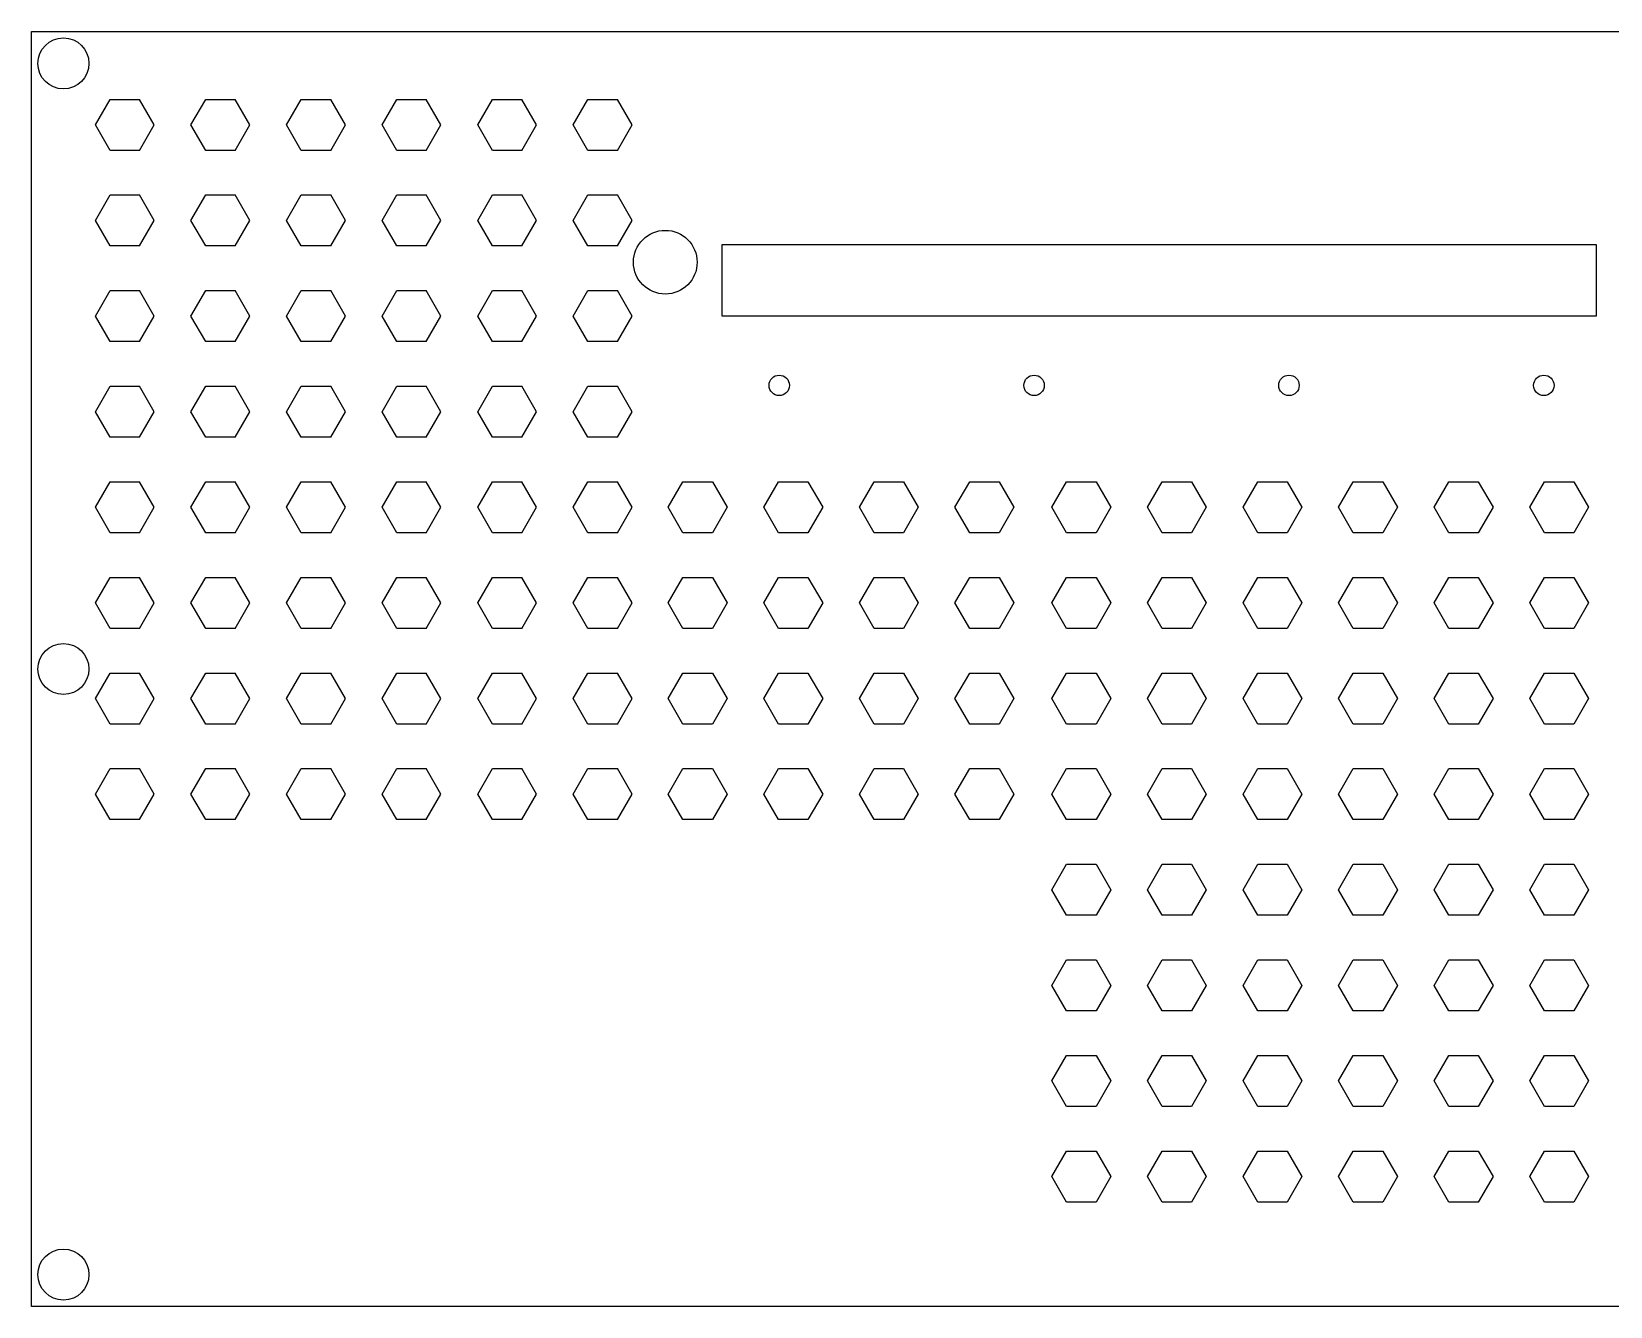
# Model space of a CAD drawing. Header units: millimetres. Extents: x -200 to 200, y -325 to -125.
# Drawn here: x -200 to 47.8, y -325 to -125 of the extents above; entities that cross this region are included whole.
import ezdxf

# ---------------------------------------------------------------- set-up
doc = ezdxf.new("R2010")
doc.units = ezdxf.units.MM
doc.layers.add('Shape2DView', color=7, linetype='CONTINUOUS')

msp = doc.modelspace()

# ---------------------------------------------------------------- linework, layer by layer
at = {"layer": 'Shape2DView'}
for p, q in [((-200, -325), (-200, -125)), ((-200, -125), (200, -125)), ((-189.984, -139.635), (-187.674, -135.635)), ((-187.674, -135.635), (-183.055, -135.635)), ((-180.745, -139.635), (-183.055, -135.635)), ((-174.984, -139.635), (-172.674, -135.635)), ((-172.674, -135.635), (-168.055, -135.635)), ((-165.745, -139.635), (-168.055, -135.635)), ((-159.984, -139.635), (-157.674, -135.635)), ((-157.674, -135.635), (-153.055, -135.635)), ((-150.745, -139.635), (-153.055, -135.635)), ((-144.984, -139.635), (-142.674, -135.635)), ((-142.674, -135.635), (-138.055, -135.635)), ((-135.745, -139.635), (-138.055, -135.635)), ((-129.984, -139.635), (-127.674, -135.635)), ((-127.674, -135.635), (-123.055, -135.635)), ((-120.745, -139.635), (-123.055, -135.635)), ((-114.984, -139.635), (-112.674, -135.635)), ((-112.674, -135.635), (-108.055, -135.635)), ((-105.745, -139.635), (-108.055, -135.635)), ((-187.674, -143.635), (-189.984, -139.635)), ((-183.055, -143.635), (-180.745, -139.635)), ((-172.674, -143.635), (-174.984, -139.635)), ((-168.055, -143.635), (-165.745, -139.635)), ((-157.674, -143.635), (-159.984, -139.635)), ((-153.055, -143.635), (-150.745, -139.635)), ((-142.674, -143.635), (-144.984, -139.635)), ((-138.055, -143.635), (-135.745, -139.635)), ((-127.674, -143.635), (-129.984, -139.635)), ((-123.055, -143.635), (-120.745, -139.635)), ((-112.674, -143.635), (-114.984, -139.635)), ((-108.055, -143.635), (-105.745, -139.635)), ((-183.055, -143.635), (-187.674, -143.635)), ((-168.055, -143.635), (-172.674, -143.635)), ((-153.055, -143.635), (-157.674, -143.635)), ((-138.055, -143.635), (-142.674, -143.635)), ((-123.055, -143.635), (-127.674, -143.635)), ((-108.055, -143.635), (-112.674, -143.635)), ((-189.984, -154.635), (-187.674, -150.635)), ((-187.674, -150.635), (-183.055, -150.635)), ((-180.745, -154.635), (-183.055, -150.635)), ((-174.984, -154.635), (-172.674, -150.635)), ((-172.674, -150.635), (-168.055, -150.635)), ((-165.745, -154.635), (-168.055, -150.635)), ((-159.984, -154.635), (-157.674, -150.635)), ((-157.674, -150.635), (-153.055, -150.635)), ((-150.745, -154.635), (-153.055, -150.635)), ((-144.984, -154.635), (-142.674, -150.635)), ((-142.674, -150.635), (-138.055, -150.635)), ((-135.745, -154.635), (-138.055, -150.635)), ((-129.984, -154.635), (-127.674, -150.635)), ((-127.674, -150.635), (-123.055, -150.635)), ((-120.745, -154.635), (-123.055, -150.635)), ((-114.984, -154.635), (-112.674, -150.635)), ((-112.674, -150.635), (-108.055, -150.635)), ((-105.745, -154.635), (-108.055, -150.635)), ((-187.674, -158.635), (-189.984, -154.635)), ((-183.055, -158.635), (-180.745, -154.635)), ((-172.674, -158.635), (-174.984, -154.635)), ((-168.055, -158.635), (-165.745, -154.635)), ((-157.674, -158.635), (-159.984, -154.635)), ((-153.055, -158.635), (-150.745, -154.635)), ((-142.674, -158.635), (-144.984, -154.635)), ((-138.055, -158.635), (-135.745, -154.635)), ((-127.674, -158.635), (-129.984, -154.635)), ((-123.055, -158.635), (-120.745, -154.635)), ((-112.674, -158.635), (-114.984, -154.635)), ((-108.055, -158.635), (-105.745, -154.635)), ((-91.622, -169.64), (-91.622, -158.428)), ((-91.622, -158.428), (45.541, -158.428)), ((45.541, -158.428), (45.541, -169.64)), ((-183.055, -158.635), (-187.674, -158.635)), ((-168.055, -158.635), (-172.674, -158.635)), ((-153.055, -158.635), (-157.674, -158.635)), ((-138.055, -158.635), (-142.674, -158.635)), ((-123.055, -158.635), (-127.674, -158.635)), ((-108.055, -158.635), (-112.674, -158.635)), ((-189.984, -169.635), (-187.674, -165.635)), ((-187.674, -165.635), (-183.055, -165.635)), ((-180.745, -169.635), (-183.055, -165.635)), ((-174.984, -169.635), (-172.674, -165.635)), ((-172.674, -165.635), (-168.055, -165.635)), ((-165.745, -169.635), (-168.055, -165.635)), ((-159.984, -169.635), (-157.674, -165.635)), ((-157.674, -165.635), (-153.055, -165.635)), ((-150.745, -169.635), (-153.055, -165.635)), ((-144.984, -169.635), (-142.674, -165.635)), ((-142.674, -165.635), (-138.055, -165.635)), ((-135.745, -169.635), (-138.055, -165.635)), ((-129.984, -169.635), (-127.674, -165.635)), ((-127.674, -165.635), (-123.055, -165.635)), ((-120.745, -169.635), (-123.055, -165.635)), ((-114.984, -169.635), (-112.674, -165.635)), ((-112.674, -165.635), (-108.055, -165.635)), ((-105.745, -169.635), (-108.055, -165.635)), ((-187.674, -173.635), (-189.984, -169.635)), ((-183.055, -173.635), (-180.745, -169.635)), ((-172.674, -173.635), (-174.984, -169.635)), ((-168.055, -173.635), (-165.745, -169.635)), ((-157.674, -173.635), (-159.984, -169.635)), ((-153.055, -173.635), (-150.745, -169.635)), ((-142.674, -173.635), (-144.984, -169.635)), ((-138.055, -173.635), (-135.745, -169.635)), ((-127.674, -173.635), (-129.984, -169.635)), ((-123.055, -173.635), (-120.745, -169.635)), ((-112.674, -173.635), (-114.984, -169.635)), ((-108.055, -173.635), (-105.745, -169.635)), ((45.541, -169.64), (-91.622, -169.64)), ((-183.055, -173.635), (-187.674, -173.635)), ((-168.055, -173.635), (-172.674, -173.635)), ((-153.055, -173.635), (-157.674, -173.635)), ((-138.055, -173.635), (-142.674, -173.635)), ((-123.055, -173.635), (-127.674, -173.635)), ((-108.055, -173.635), (-112.674, -173.635)), ((-189.984, -184.635), (-187.674, -180.635)), ((-187.674, -180.635), (-183.055, -180.635)), ((-180.745, -184.635), (-183.055, -180.635)), ((-174.984, -184.635), (-172.674, -180.635)), ((-172.674, -180.635), (-168.055, -180.635)), ((-165.745, -184.635), (-168.055, -180.635)), ((-159.984, -184.635), (-157.674, -180.635)), ((-157.674, -180.635), (-153.055, -180.635)), ((-150.745, -184.635), (-153.055, -180.635)), ((-144.984, -184.635), (-142.674, -180.635)), ((-142.674, -180.635), (-138.055, -180.635)), ((-135.745, -184.635), (-138.055, -180.635)), ((-129.984, -184.635), (-127.674, -180.635)), ((-127.674, -180.635), (-123.055, -180.635)), ((-120.745, -184.635), (-123.055, -180.635)), ((-114.984, -184.635), (-112.674, -180.635)), ((-112.674, -180.635), (-108.055, -180.635)), ((-105.745, -184.635), (-108.055, -180.635)), ((-187.674, -188.635), (-189.984, -184.635)), ((-183.055, -188.635), (-180.745, -184.635)), ((-172.674, -188.635), (-174.984, -184.635)), ((-168.055, -188.635), (-165.745, -184.635)), ((-157.674, -188.635), (-159.984, -184.635)), ((-153.055, -188.635), (-150.745, -184.635)), ((-142.674, -188.635), (-144.984, -184.635)), ((-138.055, -188.635), (-135.745, -184.635)), ((-127.674, -188.635), (-129.984, -184.635)), ((-123.055, -188.635), (-120.745, -184.635)), ((-112.674, -188.635), (-114.984, -184.635)), ((-108.055, -188.635), (-105.745, -184.635)), ((-183.055, -188.635), (-187.674, -188.635)), ((-168.055, -188.635), (-172.674, -188.635)), ((-153.055, -188.635), (-157.674, -188.635)), ((-138.055, -188.635), (-142.674, -188.635)), ((-123.055, -188.635), (-127.674, -188.635)), ((-108.055, -188.635), (-112.674, -188.635)), ((-189.984, -199.635), (-187.674, -195.635)), ((-187.674, -195.635), (-183.055, -195.635)), ((-180.745, -199.635), (-183.055, -195.635)), ((-174.984, -199.635), (-172.674, -195.635)), ((-172.674, -195.635), (-168.055, -195.635)), ((-165.745, -199.635), (-168.055, -195.635)), ((-159.984, -199.635), (-157.674, -195.635)), ((-157.674, -195.635), (-153.055, -195.635)), ((-150.745, -199.635), (-153.055, -195.635)), ((-144.984, -199.635), (-142.674, -195.635)), ((-142.674, -195.635), (-138.055, -195.635)), ((-135.745, -199.635), (-138.055, -195.635)), ((-129.984, -199.635), (-127.674, -195.635)), ((-127.674, -195.635), (-123.055, -195.635)), ((-120.745, -199.635), (-123.055, -195.635)), ((-114.984, -199.635), (-112.674, -195.635)), ((-112.674, -195.635), (-108.055, -195.635)), ((-105.745, -199.635), (-108.055, -195.635)), ((-100.074, -199.635), (-97.7642, -195.635)), ((-97.7642, -195.635), (-93.1452, -195.635)), ((-93.1452, -195.635), (-90.8354, -199.635)), ((-85.074, -199.635), (-82.7642, -195.635)), ((-82.7642, -195.635), (-78.1452, -195.635)), ((-78.1452, -195.635), (-75.8354, -199.635)), ((-70.074, -199.635), (-67.7642, -195.635)), ((-67.7642, -195.635), (-63.1452, -195.635)), ((-63.1452, -195.635), (-60.8354, -199.635)), ((-55.074, -199.635), (-52.7642, -195.635)), ((-52.7642, -195.635), (-48.1452, -195.635)), ((-48.1452, -195.635), (-45.8354, -199.635)), ((-39.8686, -199.635), (-37.5588, -195.635)), ((-37.5588, -195.635), (-32.9398, -195.635)), ((-32.9398, -195.635), (-30.63, -199.635)), ((-24.8686, -199.635), (-22.5588, -195.635)), ((-22.5588, -195.635), (-17.9398, -195.635)), ((-17.9398, -195.635), (-15.63, -199.635)), ((-9.8686, -199.635), (-7.5588, -195.635)), ((-7.5588, -195.635), (-2.9398, -195.635)), ((-2.9398, -195.635), (-0.63, -199.635)), ((5.1314, -199.635), (7.4412, -195.635)), ((7.4412, -195.635), (12.0602, -195.635)), ((12.0602, -195.635), (14.37, -199.635)), ((20.1314, -199.635), (22.4412, -195.635)), ((22.4412, -195.635), (27.0602, -195.635)), ((27.0602, -195.635), (29.37, -199.635)), ((35.1314, -199.635), (37.4412, -195.635)), ((37.4412, -195.635), (42.0602, -195.635)), ((42.0602, -195.635), (44.37, -199.635)), ((-187.674, -203.635), (-189.984, -199.635)), ((-183.055, -203.635), (-180.745, -199.635)), ((-172.674, -203.635), (-174.984, -199.635)), ((-168.055, -203.635), (-165.745, -199.635)), ((-157.674, -203.635), (-159.984, -199.635)), ((-153.055, -203.635), (-150.745, -199.635)), ((-142.674, -203.635), (-144.984, -199.635)), ((-138.055, -203.635), (-135.745, -199.635)), ((-127.674, -203.635), (-129.984, -199.635)), ((-123.055, -203.635), (-120.745, -199.635)), ((-112.674, -203.635), (-114.984, -199.635)), ((-108.055, -203.635), (-105.745, -199.635)), ((-97.7642, -203.635), (-100.074, -199.635)), ((-90.8354, -199.635), (-93.1452, -203.635)), ((-82.7642, -203.635), (-85.074, -199.635)), ((-75.8354, -199.635), (-78.1452, -203.635)), ((-67.7642, -203.635), (-70.074, -199.635)), ((-60.8354, -199.635), (-63.1452, -203.635)), ((-52.7642, -203.635), (-55.074, -199.635)), ((-45.8354, -199.635), (-48.1452, -203.635)), ((-37.5588, -203.635), (-39.8686, -199.635)), ((-30.63, -199.635), (-32.9398, -203.635)), ((-22.5588, -203.635), (-24.8686, -199.635)), ((-15.63, -199.635), (-17.9398, -203.635)), ((-7.5588, -203.635), (-9.8686, -199.635)), ((-0.63, -199.635), (-2.9398, -203.635)), ((7.4412, -203.635), (5.1314, -199.635)), ((14.37, -199.635), (12.0602, -203.635)), ((22.4412, -203.635), (20.1314, -199.635)), ((29.37, -199.635), (27.0602, -203.635)), ((37.4412, -203.635), (35.1314, -199.635)), ((44.37, -199.635), (42.0602, -203.635)), ((-183.055, -203.635), (-187.674, -203.635)), ((-168.055, -203.635), (-172.674, -203.635)), ((-153.055, -203.635), (-157.674, -203.635)), ((-138.055, -203.635), (-142.674, -203.635)), ((-123.055, -203.635), (-127.674, -203.635)), ((-108.055, -203.635), (-112.674, -203.635)), ((-93.1452, -203.635), (-97.7642, -203.635)), ((-78.1452, -203.635), (-82.7642, -203.635)), ((-63.1452, -203.635), (-67.7642, -203.635)), ((-48.1452, -203.635), (-52.7642, -203.635)), ((-32.9398, -203.635), (-37.5588, -203.635)), ((-17.9398, -203.635), (-22.5588, -203.635)), ((-2.9398, -203.635), (-7.5588, -203.635)), ((12.0602, -203.635), (7.4412, -203.635)), ((27.0602, -203.635), (22.4412, -203.635)), ((42.0602, -203.635), (37.4412, -203.635)), ((-189.984, -214.635), (-187.674, -210.635)), ((-187.674, -210.635), (-183.055, -210.635)), ((-180.745, -214.635), (-183.055, -210.635)), ((-174.984, -214.635), (-172.674, -210.635)), ((-172.674, -210.635), (-168.055, -210.635)), ((-165.745, -214.635), (-168.055, -210.635)), ((-159.984, -214.635), (-157.674, -210.635)), ((-157.674, -210.635), (-153.055, -210.635)), ((-150.745, -214.635), (-153.055, -210.635)), ((-144.984, -214.635), (-142.674, -210.635)), ((-142.674, -210.635), (-138.055, -210.635)), ((-135.745, -214.635), (-138.055, -210.635)), ((-129.984, -214.635), (-127.674, -210.635)), ((-127.674, -210.635), (-123.055, -210.635)), ((-120.745, -214.635), (-123.055, -210.635)), ((-114.984, -214.635), (-112.674, -210.635)), ((-112.674, -210.635), (-108.055, -210.635)), ((-105.745, -214.635), (-108.055, -210.635)), ((-100.074, -214.635), (-97.7642, -210.635)), ((-97.7642, -210.635), (-93.1452, -210.635)), ((-93.1452, -210.635), (-90.8354, -214.635)), ((-85.074, -214.635), (-82.7642, -210.635)), ((-82.7642, -210.635), (-78.1452, -210.635)), ((-78.1452, -210.635), (-75.8354, -214.635)), ((-70.074, -214.635), (-67.7642, -210.635)), ((-67.7642, -210.635), (-63.1452, -210.635)), ((-63.1452, -210.635), (-60.8354, -214.635)), ((-55.074, -214.635), (-52.7642, -210.635)), ((-52.7642, -210.635), (-48.1452, -210.635)), ((-48.1452, -210.635), (-45.8354, -214.635)), ((-39.8686, -214.635), (-37.5588, -210.635)), ((-37.5588, -210.635), (-32.9398, -210.635)), ((-32.9398, -210.635), (-30.63, -214.635)), ((-24.8686, -214.635), (-22.5588, -210.635)), ((-22.5588, -210.635), (-17.9398, -210.635)), ((-17.9398, -210.635), (-15.63, -214.635)), ((-9.8686, -214.635), (-7.5588, -210.635)), ((-7.5588, -210.635), (-2.9398, -210.635)), ((-2.9398, -210.635), (-0.63, -214.635)), ((5.1314, -214.635), (7.4412, -210.635)), ((7.4412, -210.635), (12.0602, -210.635)), ((12.0602, -210.635), (14.37, -214.635)), ((20.1314, -214.635), (22.4412, -210.635)), ((22.4412, -210.635), (27.0602, -210.635)), ((27.0602, -210.635), (29.37, -214.635)), ((35.1314, -214.635), (37.4412, -210.635)), ((37.4412, -210.635), (42.0602, -210.635)), ((42.0602, -210.635), (44.37, -214.635)), ((-187.674, -218.635), (-189.984, -214.635)), ((-183.055, -218.635), (-180.745, -214.635)), ((-172.674, -218.635), (-174.984, -214.635)), ((-168.055, -218.635), (-165.745, -214.635)), ((-157.674, -218.635), (-159.984, -214.635)), ((-153.055, -218.635), (-150.745, -214.635)), ((-142.674, -218.635), (-144.984, -214.635)), ((-138.055, -218.635), (-135.745, -214.635)), ((-127.674, -218.635), (-129.984, -214.635)), ((-123.055, -218.635), (-120.745, -214.635)), ((-112.674, -218.635), (-114.984, -214.635)), ((-108.055, -218.635), (-105.745, -214.635)), ((-97.7642, -218.635), (-100.074, -214.635)), ((-90.8354, -214.635), (-93.1452, -218.635)), ((-82.7642, -218.635), (-85.074, -214.635)), ((-75.8354, -214.635), (-78.1452, -218.635)), ((-67.7642, -218.635), (-70.074, -214.635)), ((-60.8354, -214.635), (-63.1452, -218.635)), ((-52.7642, -218.635), (-55.074, -214.635)), ((-45.8354, -214.635), (-48.1452, -218.635)), ((-37.5588, -218.635), (-39.8686, -214.635)), ((-30.63, -214.635), (-32.9398, -218.635)), ((-22.5588, -218.635), (-24.8686, -214.635)), ((-15.63, -214.635), (-17.9398, -218.635)), ((-7.5588, -218.635), (-9.8686, -214.635)), ((-0.63, -214.635), (-2.9398, -218.635)), ((7.4412, -218.635), (5.1314, -214.635)), ((14.37, -214.635), (12.0602, -218.635)), ((22.4412, -218.635), (20.1314, -214.635)), ((29.37, -214.635), (27.0602, -218.635)), ((37.4412, -218.635), (35.1314, -214.635)), ((44.37, -214.635), (42.0602, -218.635)), ((-183.055, -218.635), (-187.674, -218.635)), ((-168.055, -218.635), (-172.674, -218.635)), ((-153.055, -218.635), (-157.674, -218.635)), ((-138.055, -218.635), (-142.674, -218.635)), ((-123.055, -218.635), (-127.674, -218.635)), ((-108.055, -218.635), (-112.674, -218.635)), ((-93.1452, -218.635), (-97.7642, -218.635)), ((-78.1452, -218.635), (-82.7642, -218.635)), ((-63.1452, -218.635), (-67.7642, -218.635)), ((-48.1452, -218.635), (-52.7642, -218.635)), ((-32.9398, -218.635), (-37.5588, -218.635)), ((-17.9398, -218.635), (-22.5588, -218.635)), ((-2.9398, -218.635), (-7.5588, -218.635)), ((12.0602, -218.635), (7.4412, -218.635)), ((27.0602, -218.635), (22.4412, -218.635)), ((42.0602, -218.635), (37.4412, -218.635)), ((-189.984, -229.635), (-187.674, -225.635)), ((-187.674, -225.635), (-183.055, -225.635)), ((-180.745, -229.635), (-183.055, -225.635)), ((-174.984, -229.635), (-172.674, -225.635)), ((-172.674, -225.635), (-168.055, -225.635)), ((-165.745, -229.635), (-168.055, -225.635)), ((-159.984, -229.635), (-157.674, -225.635)), ((-157.674, -225.635), (-153.055, -225.635)), ((-150.745, -229.635), (-153.055, -225.635)), ((-144.984, -229.635), (-142.674, -225.635)), ((-142.674, -225.635), (-138.055, -225.635)), ((-135.745, -229.635), (-138.055, -225.635)), ((-129.984, -229.635), (-127.674, -225.635)), ((-127.674, -225.635), (-123.055, -225.635)), ((-120.745, -229.635), (-123.055, -225.635)), ((-114.984, -229.635), (-112.674, -225.635)), ((-112.674, -225.635), (-108.055, -225.635)), ((-105.745, -229.635), (-108.055, -225.635)), ((-100.074, -229.635), (-97.7642, -225.635)), ((-97.7642, -225.635), (-93.1452, -225.635)), ((-93.1452, -225.635), (-90.8354, -229.635)), ((-85.074, -229.635), (-82.7642, -225.635)), ((-82.7642, -225.635), (-78.1452, -225.635)), ((-78.1452, -225.635), (-75.8354, -229.635)), ((-70.074, -229.635), (-67.7642, -225.635)), ((-67.7642, -225.635), (-63.1452, -225.635)), ((-63.1452, -225.635), (-60.8354, -229.635)), ((-55.074, -229.635), (-52.7642, -225.635)), ((-52.7642, -225.635), (-48.1452, -225.635)), ((-48.1452, -225.635), (-45.8354, -229.635)), ((-39.8686, -229.635), (-37.5588, -225.635)), ((-37.5588, -225.635), (-32.9398, -225.635)), ((-32.9398, -225.635), (-30.63, -229.635)), ((-24.8686, -229.635), (-22.5588, -225.635)), ((-22.5588, -225.635), (-17.9398, -225.635)), ((-17.9398, -225.635), (-15.63, -229.635)), ((-9.8686, -229.635), (-7.5588, -225.635)), ((-7.5588, -225.635), (-2.9398, -225.635)), ((-2.9398, -225.635), (-0.63, -229.635)), ((5.1314, -229.635), (7.4412, -225.635)), ((7.4412, -225.635), (12.0602, -225.635)), ((12.0602, -225.635), (14.37, -229.635)), ((20.1314, -229.635), (22.4412, -225.635)), ((22.4412, -225.635), (27.0602, -225.635)), ((27.0602, -225.635), (29.37, -229.635)), ((35.1314, -229.635), (37.4412, -225.635)), ((37.4412, -225.635), (42.0602, -225.635)), ((42.0602, -225.635), (44.37, -229.635)), ((-187.674, -233.635), (-189.984, -229.635)), ((-183.055, -233.635), (-180.745, -229.635)), ((-172.674, -233.635), (-174.984, -229.635)), ((-168.055, -233.635), (-165.745, -229.635)), ((-157.674, -233.635), (-159.984, -229.635)), ((-153.055, -233.635), (-150.745, -229.635)), ((-142.674, -233.635), (-144.984, -229.635)), ((-138.055, -233.635), (-135.745, -229.635)), ((-127.674, -233.635), (-129.984, -229.635)), ((-123.055, -233.635), (-120.745, -229.635)), ((-112.674, -233.635), (-114.984, -229.635)), ((-108.055, -233.635), (-105.745, -229.635)), ((-97.7642, -233.635), (-100.074, -229.635)), ((-90.8354, -229.635), (-93.1452, -233.635)), ((-82.7642, -233.635), (-85.074, -229.635)), ((-75.8354, -229.635), (-78.1452, -233.635)), ((-67.7642, -233.635), (-70.074, -229.635)), ((-60.8354, -229.635), (-63.1452, -233.635)), ((-52.7642, -233.635), (-55.074, -229.635)), ((-45.8354, -229.635), (-48.1452, -233.635)), ((-37.5588, -233.635), (-39.8686, -229.635)), ((-30.63, -229.635), (-32.9398, -233.635)), ((-22.5588, -233.635), (-24.8686, -229.635)), ((-15.63, -229.635), (-17.9398, -233.635)), ((-7.5588, -233.635), (-9.8686, -229.635)), ((-0.63, -229.635), (-2.9398, -233.635)), ((7.4412, -233.635), (5.1314, -229.635)), ((14.37, -229.635), (12.0602, -233.635)), ((22.4412, -233.635), (20.1314, -229.635)), ((29.37, -229.635), (27.0602, -233.635)), ((37.4412, -233.635), (35.1314, -229.635)), ((44.37, -229.635), (42.0602, -233.635)), ((-183.055, -233.635), (-187.674, -233.635)), ((-168.055, -233.635), (-172.674, -233.635)), ((-153.055, -233.635), (-157.674, -233.635)), ((-138.055, -233.635), (-142.674, -233.635)), ((-123.055, -233.635), (-127.674, -233.635)), ((-108.055, -233.635), (-112.674, -233.635)), ((-93.1452, -233.635), (-97.7642, -233.635)), ((-78.1452, -233.635), (-82.7642, -233.635)), ((-63.1452, -233.635), (-67.7642, -233.635)), ((-48.1452, -233.635), (-52.7642, -233.635)), ((-32.9398, -233.635), (-37.5588, -233.635)), ((-17.9398, -233.635), (-22.5588, -233.635)), ((-2.9398, -233.635), (-7.5588, -233.635)), ((12.0602, -233.635), (7.4412, -233.635)), ((27.0602, -233.635), (22.4412, -233.635)), ((42.0602, -233.635), (37.4412, -233.635)), ((-189.984, -244.635), (-187.674, -240.635)), ((-187.674, -240.635), (-183.055, -240.635)), ((-180.745, -244.635), (-183.055, -240.635)), ((-174.984, -244.635), (-172.674, -240.635)), ((-172.674, -240.635), (-168.055, -240.635)), ((-165.745, -244.635), (-168.055, -240.635)), ((-159.984, -244.635), (-157.674, -240.635)), ((-157.674, -240.635), (-153.055, -240.635)), ((-150.745, -244.635), (-153.055, -240.635)), ((-144.984, -244.635), (-142.674, -240.635)), ((-142.674, -240.635), (-138.055, -240.635)), ((-135.745, -244.635), (-138.055, -240.635)), ((-129.984, -244.635), (-127.674, -240.635)), ((-127.674, -240.635), (-123.055, -240.635)), ((-120.745, -244.635), (-123.055, -240.635)), ((-114.984, -244.635), (-112.674, -240.635)), ((-112.674, -240.635), (-108.055, -240.635)), ((-105.745, -244.635), (-108.055, -240.635)), ((-100.074, -244.635), (-97.7642, -240.635)), ((-97.7642, -240.635), (-93.1452, -240.635)), ((-93.1452, -240.635), (-90.8354, -244.635)), ((-85.074, -244.635), (-82.7642, -240.635)), ((-82.7642, -240.635), (-78.1452, -240.635)), ((-78.1452, -240.635), (-75.8354, -244.635)), ((-70.074, -244.635), (-67.7642, -240.635)), ((-67.7642, -240.635), (-63.1452, -240.635)), ((-63.1452, -240.635), (-60.8354, -244.635)), ((-55.074, -244.635), (-52.7642, -240.635)), ((-52.7642, -240.635), (-48.1452, -240.635)), ((-48.1452, -240.635), (-45.8354, -244.635)), ((-39.8686, -244.635), (-37.5588, -240.635)), ((-37.5588, -240.635), (-32.9398, -240.635)), ((-32.9398, -240.635), (-30.63, -244.635)), ((-24.8686, -244.635), (-22.5588, -240.635)), ((-22.5588, -240.635), (-17.9398, -240.635)), ((-17.9398, -240.635), (-15.63, -244.635)), ((-9.8686, -244.635), (-7.5588, -240.635)), ((-7.5588, -240.635), (-2.9398, -240.635)), ((-2.9398, -240.635), (-0.63, -244.635)), ((5.1314, -244.635), (7.4412, -240.635)), ((7.4412, -240.635), (12.0602, -240.635)), ((12.0602, -240.635), (14.37, -244.635)), ((20.1314, -244.635), (22.4412, -240.635)), ((22.4412, -240.635), (27.0602, -240.635)), ((27.0602, -240.635), (29.37, -244.635)), ((35.1314, -244.635), (37.4412, -240.635)), ((37.4412, -240.635), (42.0602, -240.635)), ((42.0602, -240.635), (44.37, -244.635)), ((-187.674, -248.635), (-189.984, -244.635)), ((-183.055, -248.635), (-180.745, -244.635)), ((-172.674, -248.635), (-174.984, -244.635)), ((-168.055, -248.635), (-165.745, -244.635)), ((-157.674, -248.635), (-159.984, -244.635)), ((-153.055, -248.635), (-150.745, -244.635)), ((-142.674, -248.635), (-144.984, -244.635)), ((-138.055, -248.635), (-135.745, -244.635)), ((-127.674, -248.635), (-129.984, -244.635)), ((-123.055, -248.635), (-120.745, -244.635)), ((-112.674, -248.635), (-114.984, -244.635)), ((-108.055, -248.635), (-105.745, -244.635)), ((-97.7642, -248.635), (-100.074, -244.635)), ((-90.8354, -244.635), (-93.1452, -248.635)), ((-82.7642, -248.635), (-85.074, -244.635)), ((-75.8354, -244.635), (-78.1452, -248.635)), ((-67.7642, -248.635), (-70.074, -244.635)), ((-60.8354, -244.635), (-63.1452, -248.635)), ((-52.7642, -248.635), (-55.074, -244.635)), ((-45.8354, -244.635), (-48.1452, -248.635)), ((-37.5588, -248.635), (-39.8686, -244.635)), ((-30.63, -244.635), (-32.9398, -248.635)), ((-22.5588, -248.635), (-24.8686, -244.635)), ((-15.63, -244.635), (-17.9398, -248.635)), ((-7.5588, -248.635), (-9.8686, -244.635)), ((-0.63, -244.635), (-2.9398, -248.635)), ((7.4412, -248.635), (5.1314, -244.635)), ((14.37, -244.635), (12.0602, -248.635)), ((22.4412, -248.635), (20.1314, -244.635)), ((29.37, -244.635), (27.0602, -248.635)), ((37.4412, -248.635), (35.1314, -244.635)), ((44.37, -244.635), (42.0602, -248.635)), ((-183.055, -248.635), (-187.674, -248.635)), ((-168.055, -248.635), (-172.674, -248.635)), ((-153.055, -248.635), (-157.674, -248.635)), ((-138.055, -248.635), (-142.674, -248.635)), ((-123.055, -248.635), (-127.674, -248.635)), ((-108.055, -248.635), (-112.674, -248.635)), ((-93.1452, -248.635), (-97.7642, -248.635)), ((-78.1452, -248.635), (-82.7642, -248.635)), ((-63.1452, -248.635), (-67.7642, -248.635)), ((-48.1452, -248.635), (-52.7642, -248.635)), ((-32.9398, -248.635), (-37.5588, -248.635)), ((-17.9398, -248.635), (-22.5588, -248.635)), ((-2.9398, -248.635), (-7.5588, -248.635)), ((12.0602, -248.635), (7.4412, -248.635)), ((27.0602, -248.635), (22.4412, -248.635)), ((42.0602, -248.635), (37.4412, -248.635)), ((-39.8686, -259.635), (-37.5588, -255.635)), ((-37.5588, -255.635), (-32.9398, -255.635)), ((-32.9398, -255.635), (-30.63, -259.635)), ((-24.8686, -259.635), (-22.5588, -255.635)), ((-22.5588, -255.635), (-17.9398, -255.635)), ((-17.9398, -255.635), (-15.63, -259.635)), ((-9.8686, -259.635), (-7.5588, -255.635)), ((-7.5588, -255.635), (-2.9398, -255.635)), ((-2.9398, -255.635), (-0.63, -259.635)), ((5.1314, -259.635), (7.4412, -255.635)), ((7.4412, -255.635), (12.0602, -255.635)), ((12.0602, -255.635), (14.37, -259.635)), ((20.1314, -259.635), (22.4412, -255.635)), ((22.4412, -255.635), (27.0602, -255.635)), ((27.0602, -255.635), (29.37, -259.635)), ((35.1314, -259.635), (37.4412, -255.635)), ((37.4412, -255.635), (42.0602, -255.635)), ((42.0602, -255.635), (44.37, -259.635)), ((-37.5588, -263.635), (-39.8686, -259.635)), ((-30.63, -259.635), (-32.9398, -263.635)), ((-22.5588, -263.635), (-24.8686, -259.635)), ((-15.63, -259.635), (-17.9398, -263.635)), ((-7.5588, -263.635), (-9.8686, -259.635)), ((-0.63, -259.635), (-2.9398, -263.635)), ((7.4412, -263.635), (5.1314, -259.635)), ((14.37, -259.635), (12.0602, -263.635)), ((22.4412, -263.635), (20.1314, -259.635)), ((29.37, -259.635), (27.0602, -263.635)), ((37.4412, -263.635), (35.1314, -259.635)), ((44.37, -259.635), (42.0602, -263.635)), ((-32.9398, -263.635), (-37.5588, -263.635)), ((-17.9398, -263.635), (-22.5588, -263.635)), ((-2.9398, -263.635), (-7.5588, -263.635)), ((12.0602, -263.635), (7.4412, -263.635)), ((27.0602, -263.635), (22.4412, -263.635)), ((42.0602, -263.635), (37.4412, -263.635)), ((-39.8686, -274.635), (-37.5588, -270.635)), ((-37.5588, -270.635), (-32.9398, -270.635)), ((-32.9398, -270.635), (-30.63, -274.635)), ((-24.8686, -274.635), (-22.5588, -270.635)), ((-22.5588, -270.635), (-17.9398, -270.635)), ((-17.9398, -270.635), (-15.63, -274.635)), ((-9.8686, -274.635), (-7.5588, -270.635)), ((-7.5588, -270.635), (-2.9398, -270.635)), ((-2.9398, -270.635), (-0.63, -274.635)), ((5.1314, -274.635), (7.4412, -270.635)), ((7.4412, -270.635), (12.0602, -270.635)), ((12.0602, -270.635), (14.37, -274.635)), ((20.1314, -274.635), (22.4412, -270.635)), ((22.4412, -270.635), (27.0602, -270.635)), ((27.0602, -270.635), (29.37, -274.635)), ((35.1314, -274.635), (37.4412, -270.635)), ((37.4412, -270.635), (42.0602, -270.635)), ((42.0602, -270.635), (44.37, -274.635)), ((-37.5588, -278.635), (-39.8686, -274.635)), ((-30.63, -274.635), (-32.9398, -278.635)), ((-22.5588, -278.635), (-24.8686, -274.635)), ((-15.63, -274.635), (-17.9398, -278.635)), ((-7.5588, -278.635), (-9.8686, -274.635)), ((-0.63, -274.635), (-2.9398, -278.635)), ((7.4412, -278.635), (5.1314, -274.635)), ((14.37, -274.635), (12.0602, -278.635)), ((22.4412, -278.635), (20.1314, -274.635)), ((29.37, -274.635), (27.0602, -278.635)), ((37.4412, -278.635), (35.1314, -274.635)), ((44.37, -274.635), (42.0602, -278.635)), ((-32.9398, -278.635), (-37.5588, -278.635)), ((-17.9398, -278.635), (-22.5588, -278.635)), ((-2.9398, -278.635), (-7.5588, -278.635)), ((12.0602, -278.635), (7.4412, -278.635)), ((27.0602, -278.635), (22.4412, -278.635)), ((42.0602, -278.635), (37.4412, -278.635)), ((-39.8686, -289.635), (-37.5588, -285.635)), ((-37.5588, -285.635), (-32.9398, -285.635)), ((-32.9398, -285.635), (-30.63, -289.635)), ((-24.8686, -289.635), (-22.5588, -285.635)), ((-22.5588, -285.635), (-17.9398, -285.635)), ((-17.9398, -285.635), (-15.63, -289.635)), ((-9.8686, -289.635), (-7.5588, -285.635)), ((-7.5588, -285.635), (-2.9398, -285.635)), ((-2.9398, -285.635), (-0.63, -289.635)), ((5.1314, -289.635), (7.4412, -285.635)), ((7.4412, -285.635), (12.0602, -285.635)), ((12.0602, -285.635), (14.37, -289.635)), ((20.1314, -289.635), (22.4412, -285.635)), ((22.4412, -285.635), (27.0602, -285.635)), ((27.0602, -285.635), (29.37, -289.635)), ((35.1314, -289.635), (37.4412, -285.635)), ((37.4412, -285.635), (42.0602, -285.635)), ((42.0602, -285.635), (44.37, -289.635)), ((-37.5588, -293.635), (-39.8686, -289.635)), ((-30.63, -289.635), (-32.9398, -293.635)), ((-22.5588, -293.635), (-24.8686, -289.635)), ((-15.63, -289.635), (-17.9398, -293.635)), ((-7.5588, -293.635), (-9.8686, -289.635)), ((-0.63, -289.635), (-2.9398, -293.635)), ((7.4412, -293.635), (5.1314, -289.635)), ((14.37, -289.635), (12.0602, -293.635)), ((22.4412, -293.635), (20.1314, -289.635)), ((29.37, -289.635), (27.0602, -293.635)), ((37.4412, -293.635), (35.1314, -289.635)), ((44.37, -289.635), (42.0602, -293.635)), ((-32.9398, -293.635), (-37.5588, -293.635)), ((-17.9398, -293.635), (-22.5588, -293.635)), ((-2.9398, -293.635), (-7.5588, -293.635)), ((12.0602, -293.635), (7.4412, -293.635)), ((27.0602, -293.635), (22.4412, -293.635)), ((42.0602, -293.635), (37.4412, -293.635)), ((-39.8686, -304.635), (-37.5588, -300.635)), ((-37.5588, -300.635), (-32.9398, -300.635)), ((-32.9398, -300.635), (-30.63, -304.635)), ((-24.8686, -304.635), (-22.5588, -300.635)), ((-22.5588, -300.635), (-17.9398, -300.635)), ((-17.9398, -300.635), (-15.63, -304.635)), ((-9.8686, -304.635), (-7.5588, -300.635)), ((-7.5588, -300.635), (-2.9398, -300.635)), ((-2.9398, -300.635), (-0.63, -304.635)), ((5.1314, -304.635), (7.4412, -300.635)), ((7.4412, -300.635), (12.0602, -300.635)), ((12.0602, -300.635), (14.37, -304.635)), ((20.1314, -304.635), (22.4412, -300.635)), ((22.4412, -300.635), (27.0602, -300.635)), ((27.0602, -300.635), (29.37, -304.635)), ((35.1314, -304.635), (37.4412, -300.635)), ((37.4412, -300.635), (42.0602, -300.635)), ((42.0602, -300.635), (44.37, -304.635)), ((-37.5588, -308.635), (-39.8686, -304.635)), ((-30.63, -304.635), (-32.9398, -308.635)), ((-22.5588, -308.635), (-24.8686, -304.635)), ((-15.63, -304.635), (-17.9398, -308.635)), ((-7.5588, -308.635), (-9.8686, -304.635)), ((-0.63, -304.635), (-2.9398, -308.635)), ((7.4412, -308.635), (5.1314, -304.635)), ((14.37, -304.635), (12.0602, -308.635)), ((22.4412, -308.635), (20.1314, -304.635)), ((29.37, -304.635), (27.0602, -308.635)), ((37.4412, -308.635), (35.1314, -304.635)), ((44.37, -304.635), (42.0602, -308.635)), ((-32.9398, -308.635), (-37.5588, -308.635)), ((-17.9398, -308.635), (-22.5588, -308.635)), ((-2.9398, -308.635), (-7.5588, -308.635)), ((12.0602, -308.635), (7.4412, -308.635)), ((27.0602, -308.635), (22.4412, -308.635)), ((42.0602, -308.635), (37.4412, -308.635)), ((200, -325), (-200, -325))]:
    msp.add_line(p, q, dxfattribs=at)
for centre, radius in [((-195, -130), 4), ((-100.541, -161.18), 5), ((-82.657, -180.502), 1.6), ((-42.657, -180.502), 1.6), ((-2.657, -180.502), 1.6), ((37.343, -180.502), 1.6), ((-195, -225), 4), ((-195, -320), 4)]:
    msp.add_circle(centre, radius, dxfattribs=at)

doc.saveas('drawing.dxf')
